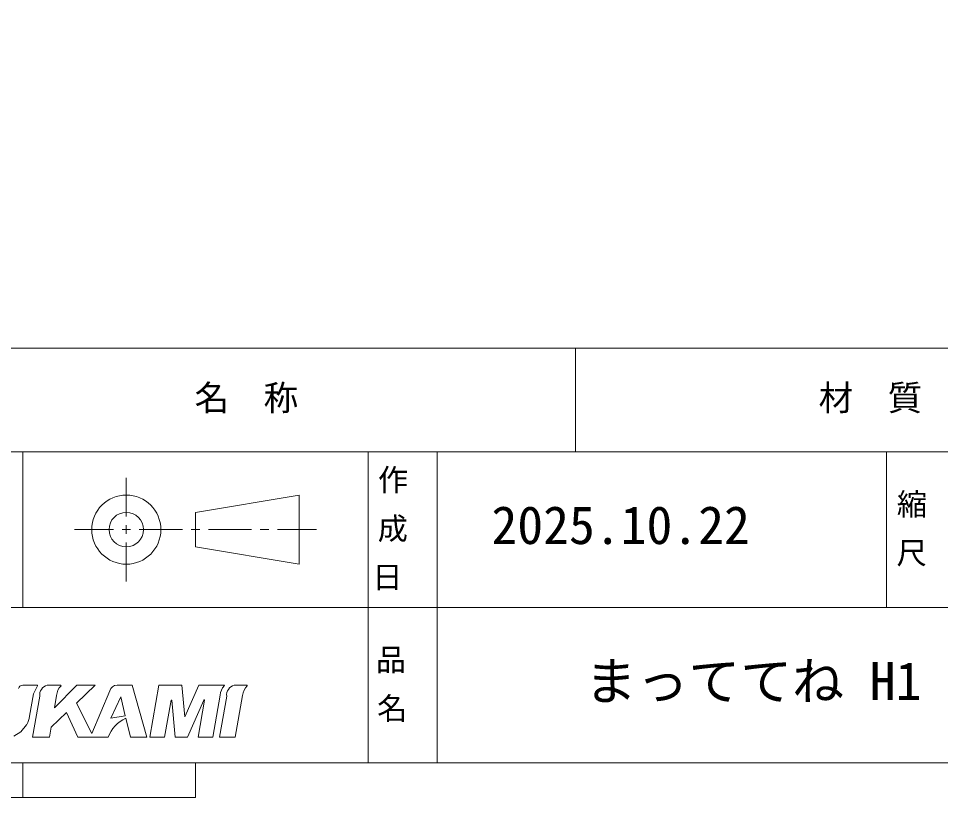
# Model space of a CAD drawing. Units: millimetres, scale not verified. Extents: x -203 to 203, y -143 to 143.
# Drawn here: x 39.8 to 93.1, y -140 to -94.9 of the extents above; entities that cross this region are included whole.
import ezdxf
from ezdxf.enums import TextEntityAlignment as Align

# ---------------------------------------------------------------- set-up
doc = ezdxf.new("R2010")
doc.units = ezdxf.units.MM
doc.header["$LTSCALE"] = 0.25
for name, color, linetype, lineweight in [('0-3_図面_FORMAT$03_TEXT', 7, 'Continuous', 18), ('0-4_図面_FORMAT$01_WAKU$OUT_LINE', 6, 'Continuous', 18), ('0-5_図面_FORMAT$01_WAKU$SUB_LINE', 7, 'Continuous', 18), ('0-6_図面_FORMAT$02_LOGO$01_MZ_LO', 7, 'Continuous', 18)]:
    doc.layers.add(name, color=color, linetype=linetype, lineweight=lineweight)
doc.styles.add('ＭＳ ゴシック', font='')
doc.styles.get('ＭＳ ゴシック').set_extended_font_data('MS Gothic')

# ---------------------------------------------------------------- blocks, each defined once
blk = doc.blocks.new('X72')
at = {"layer": '0-3_図面_FORMAT$03_TEXT', "style": 'ＭＳ ゴシック'}
for s, p in [('作', (270.5669, 25.8484)), ('成', (270.5494, 23.0372)), ('日', (270.2379, 20.2259))]:
    blk.add_text(s, height=1.283, dxfattribs=at).set_placement(p, align=Align.BOTTOM_LEFT)
blk = doc.blocks.new('X75')
at = {"layer": '0-3_図面_FORMAT$03_TEXT', "style": 'ＭＳ ゴシック'}
for s, p in [('品', (270.4427, 15.4428)), ('名', (270.5144, 12.6315))]:
    blk.add_text(s, height=1.283, dxfattribs=at).set_placement(p, align=Align.BOTTOM_LEFT)
blk = doc.blocks.new('X76')
at = {"layer": '0-3_図面_FORMAT$03_TEXT', "style": 'ＭＳ ゴシック'}
for s, p in [('縮', (300.6019, 24.4428)), ('尺', (300.5844, 21.6315))]:
    blk.add_text(s, height=1.283, dxfattribs=at).set_placement(p, align=Align.BOTTOM_LEFT)

msp = doc.modelspace()

# ---------------------------------------------------------------- linework, layer by layer
at = {"layer": '0-3_図面_FORMAT$03_TEXT'}
for p, q in [((46, -123.75), (46, -121.5)), ((46, -124.75), (46, -124.25)), ((45.25, -124.5), (43, -124.5)), ((46.25, -124.5), (45.75, -124.5)), ((49.25, -124.5), (46.75, -124.5)), ((50.25, -124.5), (49.75, -124.5)), ((53.25, -124.5), (50.75, -124.5)), ((54.25, -124.5), (53.75, -124.5)), ((57, -124.5), (54.75, -124.5)), ((46, -127.5), (46, -125.25))]:
    msp.add_line(p, q, dxfattribs=at)
msp.add_lwpolyline([(56, -122.5), (50, -123.5), (50, -125.5), (56, -126.5)], close=True, dxfattribs=at)
for radius in [2, 1]:
    msp.add_circle((46, -124.5), radius, dxfattribs=at)
at = {"layer": '0-4_図面_FORMAT$01_WAKU$OUT_LINE'}
for p, q in [((198, -114), (-198, -114)), ((198, -120), (-78, -120)), ((40, -140), (40, -138)), ((50, -140), (50, -138)), ((-50, -140), (50, -140))]:
    msp.add_line(p, q, dxfattribs=at)
msp.add_lwpolyline([(-198, -138), (198, -138), (198, 138), (-198, 138)], close=True, dxfattribs=at)
at = {"layer": '0-5_図面_FORMAT$01_WAKU$SUB_LINE'}
for p, q in [((72, -114), (72, -120)), ((40, -120), (40, -129)), ((60, -138), (60, -120)), ((64, -138), (64, -120)), ((90, -129), (90, -120)), ((12, -129), (144, -129))]:
    msp.add_line(p, q, dxfattribs=at)
at = {"layer": '0-6_図面_FORMAT$02_LOGO$01_MZ_LO'}
for p, q in [((40.7137, -133.5065), (40.0021, -133.5001)), ((40.6262, -134.0012), (40.8635, -133.5423)), ((40.8489, -133.5001), (40.7137, -133.5065)), ((40.8635, -133.5423), (40.8489, -133.5001)), ((42.2092, -133.5001), (41.4125, -133.5001)), ((43.1434, -133.5001), (41.8365, -134.8052)), ((42.2217, -133.528), (42.2092, -133.5001)), ((43.107, -134.5303), (44.1923, -133.5001)), ((44.1923, -133.5001), (43.1434, -133.5001)), ((45.0487, -133.8322), (43.9945, -136.289)), ((46.3372, -133.5001), (45.4679, -133.5001)), ((47.188, -136.5), (46.3372, -133.5001)), ((47.8896, -133.5001), (47.3606, -136.5)), ((49.2227, -133.5001), (47.8896, -133.5001)), ((49.3912, -135.3254), (49.2227, -133.5001)), ((50.2071, -133.5001), (49.3912, -135.3254)), ((51.6663, -133.5001), (50.2071, -133.5001)), ((51.6741, -133.5221), (51.6663, -133.5001)), ((52.9883, -133.5001), (52.241, -133.5001)), ((53.0005, -133.528), (52.9883, -133.5001)), ((40.3988, -135.2886), (40.6262, -134.0012)), ((40.9871, -134.1367), (40.5715, -136.5)), ((41.8365, -134.8052), (41.959, -134.0946)), ((45.1097, -135.4167), (45.6797, -134.1656)), ((45.6797, -134.1656), (45.9339, -135.2805)), ((48.2176, -136.5), (48.5948, -134.3718)), ((48.5948, -134.3718), (48.631, -134.3718)), ((48.631, -134.3718), (48.8233, -136.5)), ((49.5406, -136.5), (50.4871, -134.3718)), ((50.5292, -134.3718), (50.152, -136.5)), ((51.0029, -136.5), (51.429, -134.0808)), ((51.8093, -134.1367), (51.3929, -136.5)), ((52.3087, -136.5), (52.7322, -134.0946)), ((43.9945, -136.289), (43.107, -134.5303)), ((41.6443, -135.9188), (42.5284, -135.0795)), ((42.5284, -135.0795), (43.1843, -136.5)), ((45.9339, -135.2805), (45.1097, -135.4167)), ((45.9654, -135.4039), (46.2447, -136.5)), ((39.8948, -136.201), (40.2275, -135.7892)), ((40.2333, -135.7779), (40.2903, -135.6677)), ((41.5439, -136.5), (41.6443, -135.9188)), ((39.4797, -136.4487), (39.8948, -136.201)), ((40.5715, -136.5), (41.5368, -136.5)), ((41.5368, -136.5), (41.5384, -136.5)), ((41.5384, -136.5), (41.5439, -136.5)), ((43.1843, -136.5), (44.9459, -136.5)), ((46.2447, -136.5), (47.188, -136.5)), ((47.3606, -136.5), (48.2176, -136.5)), ((48.8233, -136.5), (49.5406, -136.5)), ((50.152, -136.5), (51.0029, -136.5)), ((51.3929, -136.5), (52.3087, -136.5))]:
    msp.add_line(p, q, dxfattribs=at)
msp.add_lwpolyline([(40.3739, -135.4237), (40.3965, -135.3012), (40.3965, -135.3012)], dxfattribs=at)
for centre, radius, start, end in [((39.9968, -133.7469), 0.2469, 88.77298, 167.99431), ((41.5809, -134.073), 0.5972, 106.38228, 186.12371), ((42.933, -134.202), 0.9799, 136.54508, 173.70767), ((45.4594, -133.9198), 0.4199, 88.83548, 167.9571), ((52.2841, -134.1229), 0.8561, 135.436, 177.18162), ((52.4079, -134.0779), 0.6015, 106.10853, 185.61083), ((53.7145, -134.2131), 0.9895, 136.18472, 173.12017), ((50.5082, -134.363), 0.0228, 337.38667, 202.61333), ((39.5102, -135.2642), 0.8783, 332.65034, 349.54143), ((38.5515, -134.9606), 1.8762, 349.54143, 349.93236), ((46.8386, -137.2383), 2.0316, 115.4544, 158.69079), ((38.9196, -135.0984), 1.4791, 332.15939, 332.65034)]:
    msp.add_arc(centre, radius, start, end, dxfattribs=at)

# ---------------------------------------------------------------- block references
at = {"layer": '0-3_図面_FORMAT$03_TEXT'}
for name in ['X72', 'X76', 'X75']:
    msp.add_blockref(name, (-210, -148.5), dxfattribs=at)

# ---------------------------------------------------------------- texts
at = {"layer": '0-3_図面_FORMAT$03_TEXT', "style": 'ＭＳ ゴシック'}
for s, height, p in [('名\u3000称', 1.466, (49.9497, -118.0466)), ('材\u3000質', 1.466, (86.077, -118.0466)), ('2025.10.22', 2.199, (67.1357, -125.9936)), ('まっててね H1 平面・コーナー兼用', 2.199, (72.5411, -135.0198))]:
    msp.add_text(s, height=height, dxfattribs=at).set_placement(p, align=Align.BOTTOM_LEFT)

doc.saveas('drawing.dxf')
